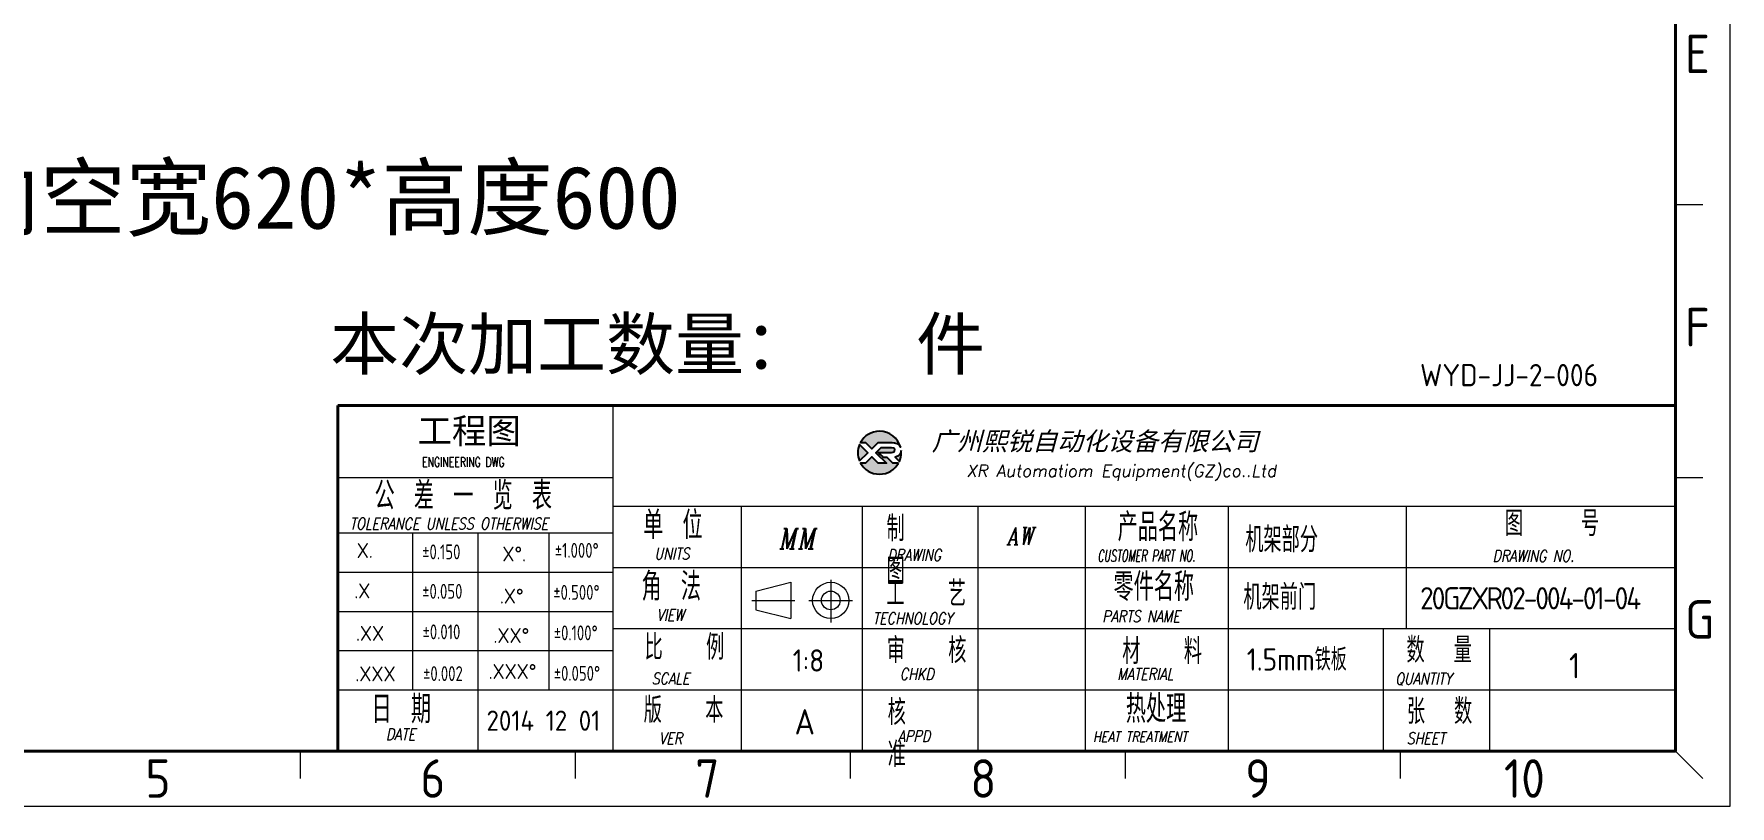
# Model space of a CAD drawing. Header units: millimetres. Extents: x 308 to 12422, y -7027 to -5414.
# Drawn here: x 4506 to 5860, y -7027 to -6411 of the extents above; entities that cross this region are included whole.
import ezdxf
from ezdxf.enums import TextEntityAlignment as Align

# ---------------------------------------------------------------- set-up
doc = ezdxf.new("R2010")
doc.units = ezdxf.units.MM
for name, color, linetype in [('DIM', 3, 'Continuous'), ('layer 1', 7, 'Continuous'), ('图框文字', 7, 'Continuous')]:
    doc.layers.add(name, color=color, linetype=linetype)
for name, color, linetype, lineweight in [('尺寸线', 2, 'Continuous', 13), ('粗实线', 7, 'Continuous', 35), ('细实线', 7, 'Continuous', 13)]:
    doc.layers.add(name, color=color, linetype=linetype, lineweight=lineweight)
doc.styles.add('ACANSTS', font='romans.shx', dxfattribs={"height": 1, "bigfont": 'gbcbig.shx'})
doc.styles.add('AEH', font='romans.shx', dxfattribs={"width": 0.7, "bigfont": 'chineset.shx'})
doc.styles.add('chulayer', font='txt.shx', dxfattribs={"bigfont": 'gbcbig.shx'})
doc.styles.get("Standard").update_dxf_attribs({"font": 'ISOCP.SHX', "bigfont": 'GBCBIG.SHX'})
doc.styles.add('STYLE1', font='')
doc.styles.add('斜體字', font='italic.shx', dxfattribs={"width": 0.8, "bigfont": 'chineset.shx'})
doc.styles.add('标题字', font='romand.shx', dxfattribs={"oblique": 10, "bigfont": 'bigfont.shx'})
doc.styles.get('STYLE1').set_extended_font_data('SimSun')

# ---------------------------------------------------------------- blocks, each defined once
blk = doc.blocks.new('XR')
at = {"true_color": 0xfc8000}
h = blk.add_hatch(color=30, dxfattribs=at)
h.set_gradient(color1=(252, 128, 0), rotation=240, one_color=1, tint=1, name='INVCURVED')
edge = h.paths.add_edge_path()
edge.add_spline(control_points=[(-434.18, -5928.47), (-433.9, -5928.74), (-433.63, -5929.01), (-433.63, -5929.01), (-433.63, -5929.01), (-433.63, -5929.01), (-433.36, -5928.74), (-433.09, -5928.47)], knot_values=[0.5625, 0.5625, 0.5625, 0.5625, 0.625, 0.625, 0.625, 0.625, 0.6875, 0.6875, 0.6875, 0.6875], degree=3, periodic=0)
edge.add_spline(control_points=[(-433.09, -5928.47), (-432.82, -5928.2), (-432.54, -5927.93), (-432.54, -5927.93), (-432.54, -5927.93), (-432.54, -5927.93), (-432.04, -5927.93), (-431.53, -5927.93)], knot_values=[0.4375, 0.4375, 0.4375, 0.4375, 0.5, 0.5, 0.5, 0.5, 0.5625, 0.5625, 0.5625, 0.5625], degree=3, periodic=0)
edge.add_spline(control_points=[(-431.53, -5927.93), (-431.03, -5927.93), (-430.52, -5927.93), (-430.52, -5927.93), (-430.52, -5927.93), (-430, -5927.93), (-429.43, -5927.96), (-429.01, -5928.33)], knot_values=[0.25, 0.25, 0.25, 0.25, 0.3125, 0.3125, 0.3125, 0.3125, 0.4375, 0.4375, 0.4375, 0.4375], degree=3, periodic=0)
edge.add_spline(control_points=[(-429.01, -5928.33), (-428.88, -5928.44), (-428.78, -5928.59), (-428.71, -5928.75)], knot_values=[0.125, 0.125, 0.125, 0.125, 0.25, 0.25, 0.25, 0.25], degree=3, periodic=0)
edge.add_spline(control_points=[(-428.71, -5928.75), (-429.13, -5927.18), (-430.58, -5926.02), (-432.31, -5926.02)], knot_values=[0, 0, 0, 0, 0.125, 0.125, 0.125, 0.125], degree=3, periodic=0)
edge.add_spline(control_points=[(-432.31, -5926.02), (-433.72, -5926.02), (-434.94, -5926.79), (-435.58, -5927.93)], knot_values=[0.875, 0.875, 0.875, 0.875, 1, 1, 1, 1], degree=3, periodic=0)
edge.add_spline(control_points=[(-435.58, -5927.93), (-435.58, -5927.93), (-434.72, -5927.93), (-434.72, -5927.93), (-434.72, -5927.93), (-434.72, -5927.93), (-434.45, -5928.2), (-434.18, -5928.47)], knot_values=[0.6875, 0.6875, 0.6875, 0.6875, 0.8125, 0.8125, 0.8125, 0.8125, 0.875, 0.875, 0.875, 0.875], degree=3, periodic=0)
edge = h.paths.add_edge_path()
edge.add_spline(control_points=[(-434.79, -5929.26), (-435.04, -5929.02), (-435.34, -5928.72), (-435.54, -5928.53)], knot_values=[0.562504, 0.562504, 0.562504, 0.562504, 0.656252, 0.656252, 0.656252, 0.656252], degree=3, periodic=0)
edge.add_spline(control_points=[(-435.54, -5928.53), (-435.67, -5928.4), (-435.76, -5928.31), (-435.76, -5928.31), (-435.76, -5928.31), (-435.94, -5928.74), (-436.03, -5929.21), (-436.03, -5929.71)], knot_values=[0.25, 0.25, 0.25, 0.25, 0.312504, 0.312504, 0.312504, 0.312504, 0.562504, 0.562504, 0.562504, 0.562504], degree=3, periodic=0)
edge.add_spline(control_points=[(-436.03, -5929.71), (-436.03, -5930.2), (-435.94, -5930.67), (-435.76, -5931.1), (-435.76, -5931.1), (-435.4, -5930.75), (-435.05, -5930.4)], knot_values=[0.874998, 0.874998, 0.874998, 0.874998, 1.124998, 1.124998, 1.124998, 1.25, 1.25, 1.25, 1.25], degree=3, periodic=0)
edge.add_spline(control_points=[(-435.05, -5930.4), (-434.7, -5930.05), (-434.34, -5929.71), (-434.34, -5929.71), (-434.34, -5929.71), (-434.34, -5929.71), (-434.34, -5929.71), (-434.34, -5929.71)], knot_values=[0.749878, 0.749878, 0.749878, 0.749878, 0.874875, 0.874875, 0.874875, 0.874875, 0.874998, 0.874998, 0.874998, 0.874998], degree=3, periodic=0)
edge.add_spline(control_points=[(-434.34, -5929.71), (-434.34, -5929.71), (-434.34, -5929.71), (-434.34, -5929.71)], knot_values=[0.749634, 0.749634, 0.749634, 0.749634, 0.749817, 0.749817, 0.749817, 0.749817], degree=3, periodic=0)
edge.add_spline(control_points=[(-434.35, -5929.7), (-434.35, -5929.7), (-434.35, -5929.7), (-434.35, -5929.7)], knot_values=[0.738281, 0.738281, 0.738281, 0.738281, 0.742188, 0.742188, 0.742188, 0.742188], degree=3, periodic=0)
edge.add_spline(control_points=[(-434.35, -5929.7), (-434.36, -5929.69), (-434.37, -5929.68), (-434.38, -5929.67)], knot_values=[0.726563, 0.726563, 0.726563, 0.726563, 0.738281, 0.738281, 0.738281, 0.738281], degree=3, periodic=0)
edge.add_spline(control_points=[(-434.38, -5929.67), (-434.38, -5929.66), (-434.39, -5929.65), (-434.4, -5929.65)], knot_values=[0.718751, 0.718751, 0.718751, 0.718751, 0.726563, 0.726563, 0.726563, 0.726563], degree=3, periodic=0)
edge.add_spline(control_points=[(-434.4, -5929.65), (-434.42, -5929.63), (-434.45, -5929.6), (-434.47, -5929.58)], knot_values=[0.703126, 0.703126, 0.703126, 0.703126, 0.718751, 0.718751, 0.718751, 0.718751], degree=3, periodic=0)
edge.add_spline(control_points=[(-434.47, -5929.58), (-434.5, -5929.55), (-434.53, -5929.52), (-434.56, -5929.49)], knot_values=[0.687501, 0.687501, 0.687501, 0.687501, 0.703126, 0.703126, 0.703126, 0.703126], degree=3, periodic=0)
edge.add_spline(control_points=[(-434.56, -5929.49), (-434.63, -5929.42), (-434.71, -5929.35), (-434.79, -5929.26)], knot_values=[0.656252, 0.656252, 0.656252, 0.656252, 0.687501, 0.687501, 0.687501, 0.687501], degree=3, periodic=0)
at = {"true_color": 0x0348ff}
h = blk.add_hatch(color=160, dxfattribs=at)
h.set_gradient(color1=(3, 72, 255), color2=(0, 41, 153), one_color=1, tint=0.3, name='HEMISPHERICAL')
edge = h.paths.add_edge_path()
edge.add_spline(control_points=[(-432.54, -5929.67), (-432.26, -5929.95), (-431.94, -5930.23), (-431.66, -5930.51), (-431.66, -5930.51), (-431.66, -5930.51), (-431.66, -5930.51), (-431.66, -5930.51)], knot_values=[0.736842, 0.736842, 0.736842, 0.736842, 0.789474, 0.789474, 0.789474, 0.789474, 0.802633, 0.802633, 0.802633, 0.802633], degree=3, periodic=0)
edge.add_spline(control_points=[(-431.66, -5930.51), (-431.65, -5930.51), (-431.65, -5930.52), (-431.65, -5930.52)], knot_values=[0.802633, 0.802633, 0.802633, 0.802633, 0.815791, 0.815791, 0.815791, 0.815791], degree=3, periodic=0)
edge.add_spline(control_points=[(-431.65, -5930.52), (-431.64, -5930.53), (-431.64, -5930.53), (-431.64, -5930.53)], knot_values=[0.815791, 0.815791, 0.815791, 0.815791, 0.82237, 0.82237, 0.82237, 0.82237], degree=3, periodic=0)
edge.add_spline(control_points=[(-431.64, -5930.53), (-431.64, -5930.53), (-431.64, -5930.53), (-431.63, -5930.54)], knot_values=[0.82237, 0.82237, 0.82237, 0.82237, 0.828949, 0.828949, 0.828949, 0.828949], degree=3, periodic=0)
edge.add_spline(control_points=[(-431.63, -5930.54), (-431.63, -5930.54), (-431.63, -5930.54), (-431.63, -5930.54), (-431.63, -5930.54), (-431.63, -5930.54), (-431.59, -5930.54), (-431.52, -5930.54)], knot_values=[0.841901, 0.841901, 0.841901, 0.841901, 0.842105, 0.842105, 0.842105, 0.842105, 0.855264, 0.855264, 0.855264, 0.855264], degree=3, periodic=0)
edge.add_spline(control_points=[(-431.52, -5930.54), (-431.46, -5930.54), (-431.38, -5930.54), (-431.3, -5930.54)], knot_values=[0.855264, 0.855264, 0.855264, 0.855264, 0.868422, 0.868422, 0.868422, 0.868422], degree=3, periodic=0)
edge.add_spline(control_points=[(-431.3, -5930.54), (-431.26, -5930.54), (-431.22, -5930.54), (-431.18, -5930.54)], knot_values=[0.868422, 0.868422, 0.868422, 0.868422, 0.875, 0.875, 0.875, 0.875], degree=3, periodic=0)
edge.add_spline(control_points=[(-431.18, -5930.54), (-431.14, -5930.54), (-431.1, -5930.54), (-431.07, -5930.54)], knot_values=[0.875, 0.875, 0.875, 0.875, 0.881579, 0.881579, 0.881579, 0.881579], degree=3, periodic=0)
edge.add_spline(control_points=[(-431.07, -5930.54), (-431.05, -5930.54), (-431.04, -5930.54), (-431.03, -5930.54)], knot_values=[0.881579, 0.881579, 0.881579, 0.881579, 0.884869, 0.884869, 0.884869, 0.884869], degree=3, periodic=0)
edge.add_spline(control_points=[(-431.03, -5930.54), (-431.02, -5930.54), (-431, -5930.54), (-431, -5930.54)], knot_values=[0.884869, 0.884869, 0.884869, 0.884869, 0.888158, 0.888158, 0.888158, 0.888158], degree=3, periodic=0)
edge.add_spline(control_points=[(-431, -5930.54), (-430.99, -5930.54), (-430.99, -5930.54), (-430.98, -5930.54)], knot_values=[0.888158, 0.888158, 0.888158, 0.888158, 0.889803, 0.889803, 0.889803, 0.889803], degree=3, periodic=0)
edge.add_spline(control_points=[(-430.98, -5930.54), (-430.98, -5930.54), (-430.98, -5930.54), (-430.97, -5930.54)], knot_values=[0.889803, 0.889803, 0.889803, 0.889803, 0.891447, 0.891447, 0.891447, 0.891447], degree=3, periodic=0)
edge.add_spline(control_points=[(-430.97, -5930.54), (-430.97, -5930.54), (-430.97, -5930.54), (-430.97, -5930.54)], knot_values=[0.891447, 0.891447, 0.891447, 0.891447, 0.89227, 0.89227, 0.89227, 0.89227], degree=3, periodic=0)
edge.add_spline(control_points=[(-430.97, -5930.54), (-430.97, -5930.54), (-430.97, -5930.54), (-430.97, -5930.54)], knot_values=[0.89227, 0.89227, 0.89227, 0.89227, 0.893092, 0.893092, 0.893092, 0.893092], degree=3, periodic=0)
edge.add_spline(control_points=[(-430.97, -5930.54), (-430.97, -5930.54), (-430.97, -5930.54), (-430.97, -5930.54)], knot_values=[0.893092, 0.893092, 0.893092, 0.893092, 0.893503, 0.893503, 0.893503, 0.893503], degree=3, periodic=0)
edge.add_spline(control_points=[(-430.97, -5930.54), (-430.97, -5930.54), (-430.97, -5930.54), (-430.97, -5930.54)], knot_values=[0.893503, 0.893503, 0.893503, 0.893503, 0.893914, 0.893914, 0.893914, 0.893914], degree=3, periodic=0)
edge.add_spline(control_points=[(-430.97, -5930.54), (-430.97, -5930.54), (-430.97, -5930.54), (-430.97, -5930.54)], knot_values=[0.893914, 0.893914, 0.893914, 0.893914, 0.89412, 0.89412, 0.89412, 0.89412], degree=3, periodic=0)
edge.add_spline(control_points=[(-430.97, -5930.54), (-430.97, -5930.54), (-430.97, -5930.54), (-430.97, -5930.54)], knot_values=[0.89412, 0.89412, 0.89412, 0.89412, 0.894326, 0.894326, 0.894326, 0.894326], degree=3, periodic=0)
edge.add_spline(control_points=[(-430.97, -5930.54), (-430.97, -5930.54), (-430.97, -5930.54), (-430.97, -5930.54)], knot_values=[0.894428, 0.894428, 0.894428, 0.894428, 0.894531, 0.894531, 0.894531, 0.894531], degree=3, periodic=0)
edge.add_spline(control_points=[(-430.97, -5930.54), (-430.97, -5930.54), (-430.97, -5930.54), (-430.97, -5930.54)], knot_values=[0.894531, 0.894531, 0.894531, 0.894531, 0.894583, 0.894583, 0.894583, 0.894583], degree=3, periodic=0)
edge.add_spline(control_points=[(-430.97, -5930.54), (-430.97, -5930.54), (-430.97, -5930.54), (-430.97, -5930.54), (-430.97, -5930.54), (-430.97, -5930.54), (-430.73, -5930.78), (-430.49, -5931.01)], knot_values=[0.894685, 0.894685, 0.894685, 0.894685, 0.894737, 0.894737, 0.894737, 0.894737, 0.921052, 0.921052, 0.921052, 0.921052], degree=3, periodic=0)
edge.add_spline(control_points=[(-430.49, -5931.01), (-430.26, -5931.24), (-430.02, -5931.48), (-430.02, -5931.48)], knot_values=[0.921052, 0.921052, 0.921052, 0.921052, 0.947368, 0.947368, 0.947368, 0.947368], degree=3, periodic=0)
edge.add_spline(control_points=[(-430.02, -5931.48), (-430.02, -5931.48), (-430.02, -5931.48), (-430.02, -5931.48)], knot_values=[0.947522, 0.947522, 0.947522, 0.947522, 0.947573, 0.947573, 0.947573, 0.947573], degree=3, periodic=0)
edge.add_spline(control_points=[(-430.02, -5931.48), (-430.02, -5931.48), (-430.02, -5931.48), (-430.02, -5931.48)], knot_values=[0.947573, 0.947573, 0.947573, 0.947573, 0.947676, 0.947676, 0.947676, 0.947676], degree=3, periodic=0)
edge.add_spline(control_points=[(-430.02, -5931.48), (-430.02, -5931.48), (-430.02, -5931.48), (-430.02, -5931.48)], knot_values=[0.947676, 0.947676, 0.947676, 0.947676, 0.947779, 0.947779, 0.947779, 0.947779], degree=3, periodic=0)
edge.add_spline(control_points=[(-430.02, -5931.48), (-430.02, -5931.48), (-430.02, -5931.48), (-430.02, -5931.48)], knot_values=[0.947779, 0.947779, 0.947779, 0.947779, 0.947984, 0.947984, 0.947984, 0.947984], degree=3, periodic=0)
edge.add_spline(control_points=[(-430.02, -5931.48), (-430.02, -5931.48), (-430.02, -5931.48), (-430.02, -5931.48)], knot_values=[0.947984, 0.947984, 0.947984, 0.947984, 0.94819, 0.94819, 0.94819, 0.94819], degree=3, periodic=0)
edge.add_spline(control_points=[(-430.02, -5931.48), (-430.02, -5931.48), (-430.02, -5931.48), (-430.02, -5931.48)], knot_values=[0.94819, 0.94819, 0.94819, 0.94819, 0.948601, 0.948601, 0.948601, 0.948601], degree=3, periodic=0)
edge.add_spline(control_points=[(-430.02, -5931.48), (-430.02, -5931.48), (-430.02, -5931.48), (-430.02, -5931.48)], knot_values=[0.948601, 0.948601, 0.948601, 0.948601, 0.949012, 0.949012, 0.949012, 0.949012], degree=3, periodic=0)
edge.add_spline(control_points=[(-430.02, -5931.48), (-430.02, -5931.48), (-430.01, -5931.48), (-430.01, -5931.48)], knot_values=[0.949012, 0.949012, 0.949012, 0.949012, 0.949834, 0.949834, 0.949834, 0.949834], degree=3, periodic=0)
edge.add_spline(control_points=[(-430.01, -5931.48), (-430.01, -5931.48), (-430.01, -5931.48), (-430.01, -5931.48)], knot_values=[0.949834, 0.949834, 0.949834, 0.949834, 0.950657, 0.950657, 0.950657, 0.950657], degree=3, periodic=0)
edge.add_spline(control_points=[(-430.01, -5931.48), (-430.01, -5931.48), (-430, -5931.48), (-430, -5931.48)], knot_values=[0.950657, 0.950657, 0.950657, 0.950657, 0.952301, 0.952301, 0.952301, 0.952301], degree=3, periodic=0)
edge.add_spline(control_points=[(-430, -5931.48), (-429.99, -5931.48), (-429.98, -5931.48), (-429.98, -5931.48)], knot_values=[0.952301, 0.952301, 0.952301, 0.952301, 0.953946, 0.953946, 0.953946, 0.953946], degree=3, periodic=0)
edge.add_spline(control_points=[(-429.98, -5931.48), (-429.96, -5931.48), (-429.95, -5931.48), (-429.93, -5931.48)], knot_values=[0.953946, 0.953946, 0.953946, 0.953946, 0.957236, 0.957236, 0.957236, 0.957236], degree=3, periodic=0)
edge.add_spline(control_points=[(-429.93, -5931.48), (-429.91, -5931.48), (-429.89, -5931.48), (-429.87, -5931.48)], knot_values=[0.957236, 0.957236, 0.957236, 0.957236, 0.960525, 0.960525, 0.960525, 0.960525], degree=3, periodic=0)
edge.add_spline(control_points=[(-429.87, -5931.48), (-429.82, -5931.48), (-429.77, -5931.48), (-429.71, -5931.48)], knot_values=[0.960525, 0.960525, 0.960525, 0.960525, 0.967104, 0.967104, 0.967104, 0.967104], degree=3, periodic=0)
edge.add_spline(control_points=[(-429.71, -5931.48), (-429.65, -5931.48), (-429.59, -5931.48), (-429.53, -5931.48)], knot_values=[0.967104, 0.967104, 0.967104, 0.967104, 0.973683, 0.973683, 0.973683, 0.973683], degree=3, periodic=0)
edge.add_spline(control_points=[(-429.53, -5931.48), (-429.41, -5931.48), (-429.29, -5931.48), (-429.19, -5931.48)], knot_values=[0.973683, 0.973683, 0.973683, 0.973683, 0.98684, 0.98684, 0.98684, 0.98684], degree=3, periodic=0)
edge.add_spline(control_points=[(-429.19, -5931.48), (-429.1, -5931.48), (-429.04, -5931.48), (-429.04, -5931.48), (-429.67, -5932.62), (-430.9, -5933.39), (-432.31, -5933.39)], knot_values=[0.98684, 0.98684, 0.98684, 0.98684, 1, 1, 1, 1.052632, 1.052632, 1.052632, 1.052632], degree=3, periodic=0)
edge.add_spline(control_points=[(-432.31, -5933.39), (-433.72, -5933.39), (-434.94, -5932.62), (-435.58, -5931.48), (-435.58, -5931.48), (-435.58, -5931.48), (-435.36, -5931.48), (-435.15, -5931.48)], knot_values=[0.052632, 0.052632, 0.052632, 0.052632, 0.105263, 0.105263, 0.105263, 0.105263, 0.131579, 0.131579, 0.131579, 0.131579], degree=3, periodic=0)
edge.add_spline(control_points=[(-435.15, -5931.48), (-434.93, -5931.48), (-434.72, -5931.48), (-434.72, -5931.48), (-434.72, -5931.48), (-434.72, -5931.48), (-434.45, -5931.21), (-434.18, -5930.94)], knot_values=[0.131579, 0.131579, 0.131579, 0.131579, 0.157895, 0.157895, 0.157895, 0.157895, 0.184211, 0.184211, 0.184211, 0.184211], degree=3, periodic=0)
edge.add_spline(control_points=[(-434.18, -5930.94), (-433.9, -5930.67), (-433.63, -5930.4), (-433.63, -5930.4), (-433.63, -5930.4), (-433.63, -5930.4), (-433.36, -5930.67), (-433.09, -5930.94)], knot_values=[0.184211, 0.184211, 0.184211, 0.184211, 0.210526, 0.210526, 0.210526, 0.210526, 0.236842, 0.236842, 0.236842, 0.236842], degree=3, periodic=0)
edge.add_spline(control_points=[(-433.09, -5930.94), (-432.82, -5931.21), (-432.54, -5931.48), (-432.54, -5931.48), (-432.54, -5931.48), (-432.54, -5931.48), (-432.19, -5931.48), (-431.83, -5931.48)], knot_values=[0.236842, 0.236842, 0.236842, 0.236842, 0.263158, 0.263158, 0.263158, 0.263158, 0.289474, 0.289474, 0.289474, 0.289474], degree=3, periodic=0)
edge.add_spline(control_points=[(-431.83, -5931.48), (-431.48, -5931.48), (-431.12, -5931.48), (-431.12, -5931.48), (-431.12, -5931.48), (-431.12, -5931.48), (-431.57, -5931.03), (-432.02, -5930.59)], knot_values=[0.289474, 0.289474, 0.289474, 0.289474, 0.315789, 0.315789, 0.315789, 0.315789, 0.342105, 0.342105, 0.342105, 0.342105], degree=3, periodic=0)
edge.add_spline(control_points=[(-432.02, -5930.59), (-432.47, -5930.15), (-432.92, -5929.71), (-432.92, -5929.71), (-432.92, -5929.71), (-432.92, -5929.71), (-432.71, -5929.5), (-432.5, -5929.29)], knot_values=[0.342105, 0.342105, 0.342105, 0.342105, 0.368421, 0.368421, 0.368421, 0.368421, 0.394737, 0.394737, 0.394737, 0.394737], degree=3, periodic=0)
edge.add_spline(control_points=[(-432.5, -5929.29), (-432.3, -5929.09), (-432.09, -5928.88), (-432.09, -5928.88)], knot_values=[0.394737, 0.394737, 0.394737, 0.394737, 0.421053, 0.421053, 0.421053, 0.421053], degree=3, periodic=0)
edge.add_spline(control_points=[(-432.09, -5928.88), (-432.09, -5928.88), (-432.06, -5928.86), (-432.06, -5928.86)], knot_values=[0.421053, 0.421053, 0.421053, 0.421053, 0.473684, 0.473684, 0.473684, 0.473684], degree=3, periodic=0)
edge.add_spline(control_points=[(-432.06, -5928.86), (-432.06, -5928.86), (-432.06, -5928.86), (-432.06, -5928.86), (-432.06, -5928.86), (-432.06, -5928.86), (-430.4, -5928.86), (-430.26, -5928.86)], knot_values=[0.473684, 0.473684, 0.473684, 0.473684, 0.473684, 0.473684, 0.473684, 0.473684, 0.526316, 0.526316, 0.526316, 0.526316], degree=3, periodic=0)
edge.add_spline(control_points=[(-430.26, -5928.86), (-429.54, -5928.86), (-429.62, -5929.4), (-429.83, -5929.55)], knot_values=[0.526316, 0.526316, 0.526316, 0.526316, 0.578947, 0.578947, 0.578947, 0.578947], degree=3, periodic=0)
edge.add_spline(control_points=[(-429.83, -5929.55), (-429.94, -5929.62), (-430.08, -5929.65), (-430.26, -5929.65), (-430.26, -5929.65), (-430.26, -5929.65), (-430.48, -5929.65), (-430.71, -5929.66)], knot_values=[0.578947, 0.578947, 0.578947, 0.578947, 0.631579, 0.631579, 0.631579, 0.631579, 0.657895, 0.657895, 0.657895, 0.657895], degree=3, periodic=0)
edge.add_spline(control_points=[(-430.71, -5929.66), (-430.93, -5929.66), (-431.15, -5929.67), (-431.15, -5929.67), (-431.15, -5929.67), (-431.15, -5929.67), (-432.54, -5929.67), (-432.54, -5929.67)], knot_values=[0.657895, 0.657895, 0.657895, 0.657895, 0.684211, 0.684211, 0.684211, 0.684211, 0.736842, 0.736842, 0.736842, 0.736842], degree=3, periodic=0)
edge = h.paths.add_edge_path()
edge.add_spline(control_points=[(-428.6, -5929.32), (-428.61, -5929.67), (-428.76, -5930), (-429.06, -5930.22)], knot_values=[0.8, 0.8, 0.8, 0.8, 1, 1, 1, 1], degree=3, periodic=0)
edge.add_spline(control_points=[(-429.06, -5930.22), (-429.22, -5930.34), (-429.41, -5930.43), (-429.61, -5930.48)], knot_values=[0.6, 0.6, 0.6, 0.6, 0.8, 0.8, 0.8, 0.8], degree=3, periodic=0)
edge.add_spline(control_points=[(-429.61, -5930.48), (-429.61, -5930.48), (-428.9, -5931.19), (-428.9, -5931.19), (-428.9, -5931.19), (-428.69, -5930.73), (-428.58, -5930.23), (-428.58, -5929.71)], knot_values=[0.2, 0.2, 0.2, 0.2, 0.4, 0.4, 0.4, 0.4, 0.6, 0.6, 0.6, 0.6], degree=3, periodic=0)
edge.add_spline(control_points=[(-428.58, -5929.71), (-428.58, -5929.58), (-428.59, -5929.45), (-428.6, -5929.32)], knot_values=[0, 0, 0, 0, 0.2, 0.2, 0.2, 0.2], degree=3, periodic=0)
at = {"layer": 'layer 1', "color": 30}
for points, knots in [([(-432.31, -5926.02), (-430.58, -5926.02), (-429.13, -5927.18), (-428.71, -5928.75), (-428.71, -5928.75), (-428.78, -5928.59), (-428.88, -5928.44), (-429.01, -5928.33), (-429.01, -5928.33), (-429.43, -5927.96), (-430, -5927.93), (-430.52, -5927.93), (-430.52, -5927.93), (-430.52, -5927.93), (-432.54, -5927.93), (-432.54, -5927.93), (-432.54, -5927.93), (-432.54, -5927.93), (-433.63, -5929.01), (-433.63, -5929.01), (-433.63, -5929.01), (-433.63, -5929.01), (-434.72, -5927.93), (-434.72, -5927.93), (-434.72, -5927.93), (-434.72, -5927.93), (-435.58, -5927.93), (-435.58, -5927.93), (-435.58, -5927.93), (-434.94, -5926.79), (-433.72, -5926.02), (-432.31, -5926.02)], [0, 0, 0, 0, 0.125, 0.125, 0.125, 0.125, 0.25, 0.25, 0.25, 0.25, 0.375, 0.375, 0.375, 0.375, 0.5, 0.5, 0.5, 0.5, 0.625, 0.625, 0.625, 0.625, 0.75, 0.75, 0.75, 0.75, 0.875, 0.875, 0.875, 0.875, 1, 1, 1, 1]), ([(-435.76, -5931.1), (-435.94, -5930.67), (-436.03, -5930.2), (-436.03, -5929.71), (-436.03, -5929.71), (-436.03, -5929.21), (-435.94, -5928.74), (-435.76, -5928.31), (-435.76, -5928.31), (-435.76, -5928.31), (-434.34, -5929.71), (-434.34, -5929.71), (-434.34, -5929.71), (-434.34, -5929.71), (-435.76, -5931.1), (-435.76, -5931.1)], [0, 0, 0, 0, 0.25, 0.25, 0.25, 0.25, 0.5, 0.5, 0.5, 0.5, 0.75, 0.75, 0.75, 0.75, 1, 1, 1, 1])]:
    blk.add_open_spline(points, degree=3, knots=knots, dxfattribs=at)
at = {"layer": 'layer 1', "color": 154}
for points, knots in [([(-429.04, -5931.48), (-429.67, -5932.62), (-430.9, -5933.39), (-432.31, -5933.39), (-432.31, -5933.39), (-433.72, -5933.39), (-434.94, -5932.62), (-435.58, -5931.48), (-435.58, -5931.48), (-435.58, -5931.48), (-434.72, -5931.48), (-434.72, -5931.48), (-434.72, -5931.48), (-434.72, -5931.48), (-433.63, -5930.4), (-433.63, -5930.4), (-433.63, -5930.4), (-433.63, -5930.4), (-432.54, -5931.48), (-432.54, -5931.48), (-432.54, -5931.48), (-432.54, -5931.48), (-431.12, -5931.48), (-431.12, -5931.48), (-431.12, -5931.48), (-431.12, -5931.48), (-432.92, -5929.71), (-432.92, -5929.71), (-432.92, -5929.71), (-432.92, -5929.71), (-432.09, -5928.88), (-432.09, -5928.88), (-432.09, -5928.88), (-432.09, -5928.88), (-432.06, -5928.86), (-432.06, -5928.86), (-432.06, -5928.86), (-432.06, -5928.86), (-430.4, -5928.86), (-430.26, -5928.86), (-430.26, -5928.86), (-429.54, -5928.86), (-429.62, -5929.4), (-429.83, -5929.55), (-429.83, -5929.55), (-429.94, -5929.62), (-430.08, -5929.65), (-430.26, -5929.65), (-430.26, -5929.65), (-430.26, -5929.65), (-431.15, -5929.67), (-431.15, -5929.67), (-431.15, -5929.67), (-431.15, -5929.67), (-432.54, -5929.67), (-432.54, -5929.67), (-432.54, -5929.67), (-432.26, -5929.95), (-431.94, -5930.23), (-431.66, -5930.51), (-431.66, -5930.51), (-431.66, -5930.51), (-431.63, -5930.54), (-431.63, -5930.54), (-431.63, -5930.54), (-431.63, -5930.54), (-430.97, -5930.54), (-430.97, -5930.54), (-430.97, -5930.54), (-430.97, -5930.54), (-430.02, -5931.48), (-430.02, -5931.48), (-430.02, -5931.48), (-430.02, -5931.48), (-429.04, -5931.48), (-429.04, -5931.48)], [0, 0, 0, 0, 0.052632, 0.052632, 0.052632, 0.052632, 0.105263, 0.105263, 0.105263, 0.105263, 0.157895, 0.157895, 0.157895, 0.157895, 0.210526, 0.210526, 0.210526, 0.210526, 0.263158, 0.263158, 0.263158, 0.263158, 0.315789, 0.315789, 0.315789, 0.315789, 0.368421, 0.368421, 0.368421, 0.368421, 0.421053, 0.421053, 0.421053, 0.421053, 0.473684, 0.473684, 0.473684, 0.473684, 0.526316, 0.526316, 0.526316, 0.526316, 0.578947, 0.578947, 0.578947, 0.578947, 0.631579, 0.631579, 0.631579, 0.631579, 0.684211, 0.684211, 0.684211, 0.684211, 0.736842, 0.736842, 0.736842, 0.736842, 0.789474, 0.789474, 0.789474, 0.789474, 0.842105, 0.842105, 0.842105, 0.842105, 0.894737, 0.894737, 0.894737, 0.894737, 0.947368, 0.947368, 0.947368, 0.947368, 1, 1, 1, 1]), ([(-428.6, -5929.32), (-428.59, -5929.45), (-428.58, -5929.58), (-428.58, -5929.71), (-428.58, -5929.71), (-428.58, -5930.23), (-428.69, -5930.73), (-428.9, -5931.19), (-428.9, -5931.19), (-428.9, -5931.19), (-429.61, -5930.48), (-429.61, -5930.48), (-429.61, -5930.48), (-429.41, -5930.43), (-429.22, -5930.34), (-429.06, -5930.22), (-429.06, -5930.22), (-428.76, -5930), (-428.61, -5929.67), (-428.6, -5929.32)], [0, 0, 0, 0, 0.2, 0.2, 0.2, 0.2, 0.4, 0.4, 0.4, 0.4, 0.6, 0.6, 0.6, 0.6, 0.8, 0.8, 0.8, 0.8, 1, 1, 1, 1])]:
    blk.add_open_spline(points, degree=3, knots=knots, dxfattribs=at)
blk = doc.blocks.new('11')
at = {"layer": 'DIM', "xscale": 4.799999999999272, "yscale": 4.800000000000182, "zscale": 4.800000000000001}
blk.add_blockref('XR', (-3434.3, 19066), dxfattribs=at)
at = {"layer": '图框文字', "color": 7, "lineweight": -3, "style": 'STYLE1', "oblique": 15}
blk.add_text('广州熙锐自动化设备有限公司 ', height=15.2, dxfattribs=at).set_placement((-5466.4, -9394.7))
at = {"layer": '图框文字', "color": 7, "style": '标题字', "oblique": 10}
blk.add_text('XR Automatiom Equipment(GZ)co..Ltd', height=10, dxfattribs=at).set_placement((-5310, -9412.2), align=Align.MIDDLE)

msp = doc.modelspace()

# ---------------------------------------------------------------- linework, layer by layer
at = {"layer": '细实线'}
for p, q in [((5859.9, -7026.7), (5859.9, -5413.8)), ((5838.2, -6547.1), (5816.3, -6547.1)), ((4968.8, -6982.8), (4968.8, -6707.2)), ((4968.8, -6764.8), (4748.9, -6764.8)), ((5838.2, -6764.9), (5816.3, -6764.9)), ((4968.8, -6787.6), (5816.3, -6787.6)), ((5071, -6982.8), (5071, -6787.6)), ((5167.7, -6982.8), (5167.7, -6787.6)), ((5259.9, -6982.8), (5259.9, -6787.6)), ((5345.5, -6982.8), (5345.5, -6787.6)), ((5459.6, -6982.8), (5459.6, -6787.6)), ((5601.8, -6885.2), (5601.8, -6787.6)), ((4748.9, -6808.7), (4968.8, -6808.7)), ((4808.5, -6808.7), (4808.5, -6934)), ((4860.7, -6808.7), (4860.7, -6982.8)), ((4917.3, -6808.7), (4917.3, -6934)), ((4748.9, -6840.1), (4968.8, -6840.1)), ((4968.8, -6836.4), (5816.3, -6836.4)), ((5082.6, -6855.3), (5110.4, -6848.2)), ((5082.6, -6855.3), (5082.6, -6870.1)), ((5110.4, -6848.2), (5110.4, -6877.2)), ((4748.9, -6871.4), (4968.8, -6871.4)), ((5082.6, -6870.1), (5110.4, -6877.2)), ((4968.8, -6885.2), (5816.3, -6885.2)), ((5583.4, -6982.8), (5583.4, -6885.2)), ((5667.9, -6885.2), (5667.9, -6982.8)), ((4748.9, -6902.7), (4968.8, -6902.7)), ((4748.9, -6934), (5816.3, -6934)), ((4719.3, -7004.8), (4719.3, -6982.8)), ((4938.7, -7004.8), (4938.7, -6982.8)), ((5158.1, -7004.8), (5158.1, -6982.8)), ((5377.5, -7004.8), (5377.5, -6982.8)), ((5596.9, -7004.8), (5596.9, -6982.8)), ((5816.3, -6982.8), (5838.2, -7004.8)), ((3578.7, -7026.7), (5859.9, -7026.7))]:
    msp.add_line(p, q, dxfattribs=at)
at = {"layer": '细实线', "lineweight": 40}
for p, q in [((5816.3, -5457.6), (5816.3, -6982.8)), ((4748.9, -6707.2), (5816.3, -6707.2)), ((4748.9, -6707.2), (4748.9, -6982.8)), ((3622.3, -6982.8), (5816.3, -6982.8))]:
    msp.add_line(p, q, dxfattribs=at)
at = {"layer": '细实线', "ltscale": 0.5}
for p, q in [((5142.3, -6846.3), (5142.3, -6880.3)), ((5079.4, -6862.7), (5113.5, -6862.7)), ((5124.7, -6862.7), (5159.6, -6862.7))]:
    msp.add_line(p, q, dxfattribs=at)
at = {"layer": '细实线'}
for radius in [14.5, 7.44]:
    msp.add_circle((5142.3, -6862.7), radius, dxfattribs=at)

# ---------------------------------------------------------------- block references
at = {"layer": '尺寸线', "xscale": 0.9676800000000001, "yscale": 0.9676800000000001, "zscale": 0.9676800000000001}
msp.add_blockref('11', (10512.5, 2348), dxfattribs=at)

# ---------------------------------------------------------------- texts
at = {"layer": '尺寸线', "insert": (4238.8, -6516.2), "char_height": 50, "width": 1123.693, "attachment_point": 1, "style": 'chulayer'}
msp.add_mtext('{\\fSimSun|b0|i0|c134|p2;单开门内空宽620*高度600}', dxfattribs=at)
at = {"layer": '粗实线', "attachment_point": 1}
for s, insert, char_height, width in [('{\\fSimSun|b0|i0|c134|p2;本次加工数量：   件}', (4742.9, -6638), 40.34, 731.323), ('{\\fKaiTi_GB2312|b0|i0|c134|p49;工程图}', (4812.5, -6717.4), 20.17, 173.152), ('图    号', (5680.2, -6791.2), 20.17, 90.645)]:
    msp.add_mtext(s, dxfattribs=dict(at, insert=insert, char_height=char_height, width=width))
at = {"layer": '细实线'}
for s, height, p in [('E', 30.7, (5823.9, -6442.2)), ('F', 30.7, (5823.9, -6660.1)), ('X.', 11.88, (4764.1, -6828.8)), ('X%%D.', 11.88, (4880.3, -6831.6)), ('.X', 11.88, (4762.1, -6861)), ('.X%%D', 11.88, (4878.3, -6865.2)), ('G', 30.7, (5823.9, -6893.2)), ('.XX', 11.88, (4763.5, -6894.9)), ('.XX%%D', 11.88, (4873.2, -6896.6)), ('.XXX', 11.88, (4763, -6927.2)), ('.XXX%%D', 11.88, (4869.3, -6925.3)), ('5', 30.7, (4595.4, -7020.1)), ('5', 30.7, (4595.4, -7020.1)), ('6', 30.7, (4814.8, -7020.1)), ('7', 30.7, (5034.2, -7020.1)), ('8', 30.7, (5253.6, -7020.1)), ('9', 30.7, (5473, -7020.1)), ('10', 30.72, (5679.4, -7020.1))]:
    msp.add_text(s, height=height, dxfattribs=at).set_placement(p)
for s, height, style, width, p in [('ENGINEERING DWG', 7.731, 'AEH', 0.7, (4816.2, -6756.2)), ('TOLERANCE UNLESS OTHERWISE', 9.278, '斜體字', 0.8, (4758.5, -6806.1)), ('MM', 16.14, '斜體字', 0.8, (5101.6, -6821.5)), ('AW', 13.92, '斜體字', 0.8, (5283.8, -6818.4)), ('UNITS', 9.28, '斜體字', 0.8, (5001.6, -6830)), ('DRAWING', 9.28, '斜體字', 0.8, (5187.4, -6831.1)), ('CUSTOMER PART NO.', 9.278, '斜體字', 0.6, (5355.1, -6831.7)), ('DRAWING NO.', 9.278, '斜體字', 0.8, (5670.3, -6831.8)), ('VIEW', 9.28, '斜體字', 0.8, (5003.3, -6879)), ('TECHNOLOGY', 9.28, '斜體字', 0.8, (5175.8, -6881.6)), ('PARTS NAME', 9.28, '斜體字', 0.8, (5358.9, -6880)), ('SCALE', 9.28, '斜體字', 0.8, (4999.4, -6929.6)), ('CHKD', 9.28, '斜體字', 0.8, (5197.4, -6926.1)), ('MATERIAL', 9.28, '斜體字', 0.8, (5370.8, -6926.1)), ('QUANTITY', 9.28, '斜體字', 0.8, (5592.7, -6929.7)), ('DATE', 9.28, '斜體字', 0.8, (4787.3, -6974.1)), ('VER', 9.28, '斜體字', 0.8, (5005.3, -6977.4)), ('APPD', 9.28, '斜體字', 0.8, (5195.8, -6975.6)), ('HEAT TREATMENT', 8.35, '斜體字', 0.8, (5351.5, -6975.6)), ('SHEET', 9.28, '斜體字', 0.8, (5601.8, -6977.3))]:
    msp.add_text(s, height=height, dxfattribs=dict(at, style=style, width=width)).set_placement(p)
at = {"layer": '细实线', "style": 'ACANSTS'}
for s, p in [('公 差 一 览 表', (4778.3, -6790.3)), ('单 位', (4992.6, -6813.8)), ('产品名称', (5371.2, -6815.4)), ('角 法', (4991.3, -6862.8)), ('零件名称', (5367.9, -6863)), ('日 期', (4775.9, -6960.7)), ('热处理', (5377.7, -6960.3))]:
    msp.add_text(s, height=22.32, dxfattribs=at).set_placement(p)
at = {"layer": '细实线', "width": 0.8}
for s, height, p in [('%%P0.150', 11.88, (4816.3, -6829.9)), ('%%P1.000%%D', 11.875, (4922.1, -6828.7)), ('%%P0.050', 11.88, (4816.3, -6861.4)), ('%%P0.500%%D', 11.875, (4920.9, -6862.2)), ('%%P0.010', 11.88, (4816.6, -6893.7)), ('%%P0.100%%D', 11.875, (4921.3, -6894.5)), ('%%P0.002', 11.88, (4817, -6927)), ('%%P0.050%%D', 11.875, (4921.3, -6926.8))]:
    msp.add_text(s, height=height, dxfattribs=at).set_placement(p)
at = {"layer": '细实线', "attachment_point": 1}
for s, insert, char_height, width in [('WYD-JJ-2-006', (5612.5, -6674.1), 17.75, 185.613), ('制   图', (5186.8, -6795.3), 20.17, 51.506), ('机架部分', (5473, -6804.1), 20.17, 118.392), ('工   艺', (5186.6, -6847.2), 20.17, 69.278), ('机架前门', (5471.5, -6850), 20.17, 118.569), ('{\\T0.85;20GZXR02-004-01-04}', (5612.5, -6852.1), 17.75, 185.613), ('比   例', (4993.7, -6889.9), 20.17, 66.95), ('1:8', (5111.9, -6901.7), 17.75, 185.613), ('审   核', (5186.9, -6892.5), 20.17, 65.513), ('材   料', (5374.9, -6893.2), 20.17, 78.289), ('1.5mm铁板', (5474.2, -6900.9), 17.75, 185.613), ('数  量', (5601.7, -6892.2), 20.17, 51.937), ('1', (5731.3, -6904.6), 20.2, 23.559), ('版   本', (4993, -6940.1), 20.17, 74.175), ('核   准', (5187.7, -6941.8), 20.17, 59.112), ('张  数', (5602, -6941.1), 20.17, 54.277), ('2014 12 01', (4867.6, -6950.5), 16.14, 185.613), ('A', (5113.4, -6949.4), 20.2, 35.12)]:
    msp.add_mtext(s, dxfattribs=dict(at, insert=insert, char_height=char_height, width=width))

doc.saveas('drawing.dxf')
